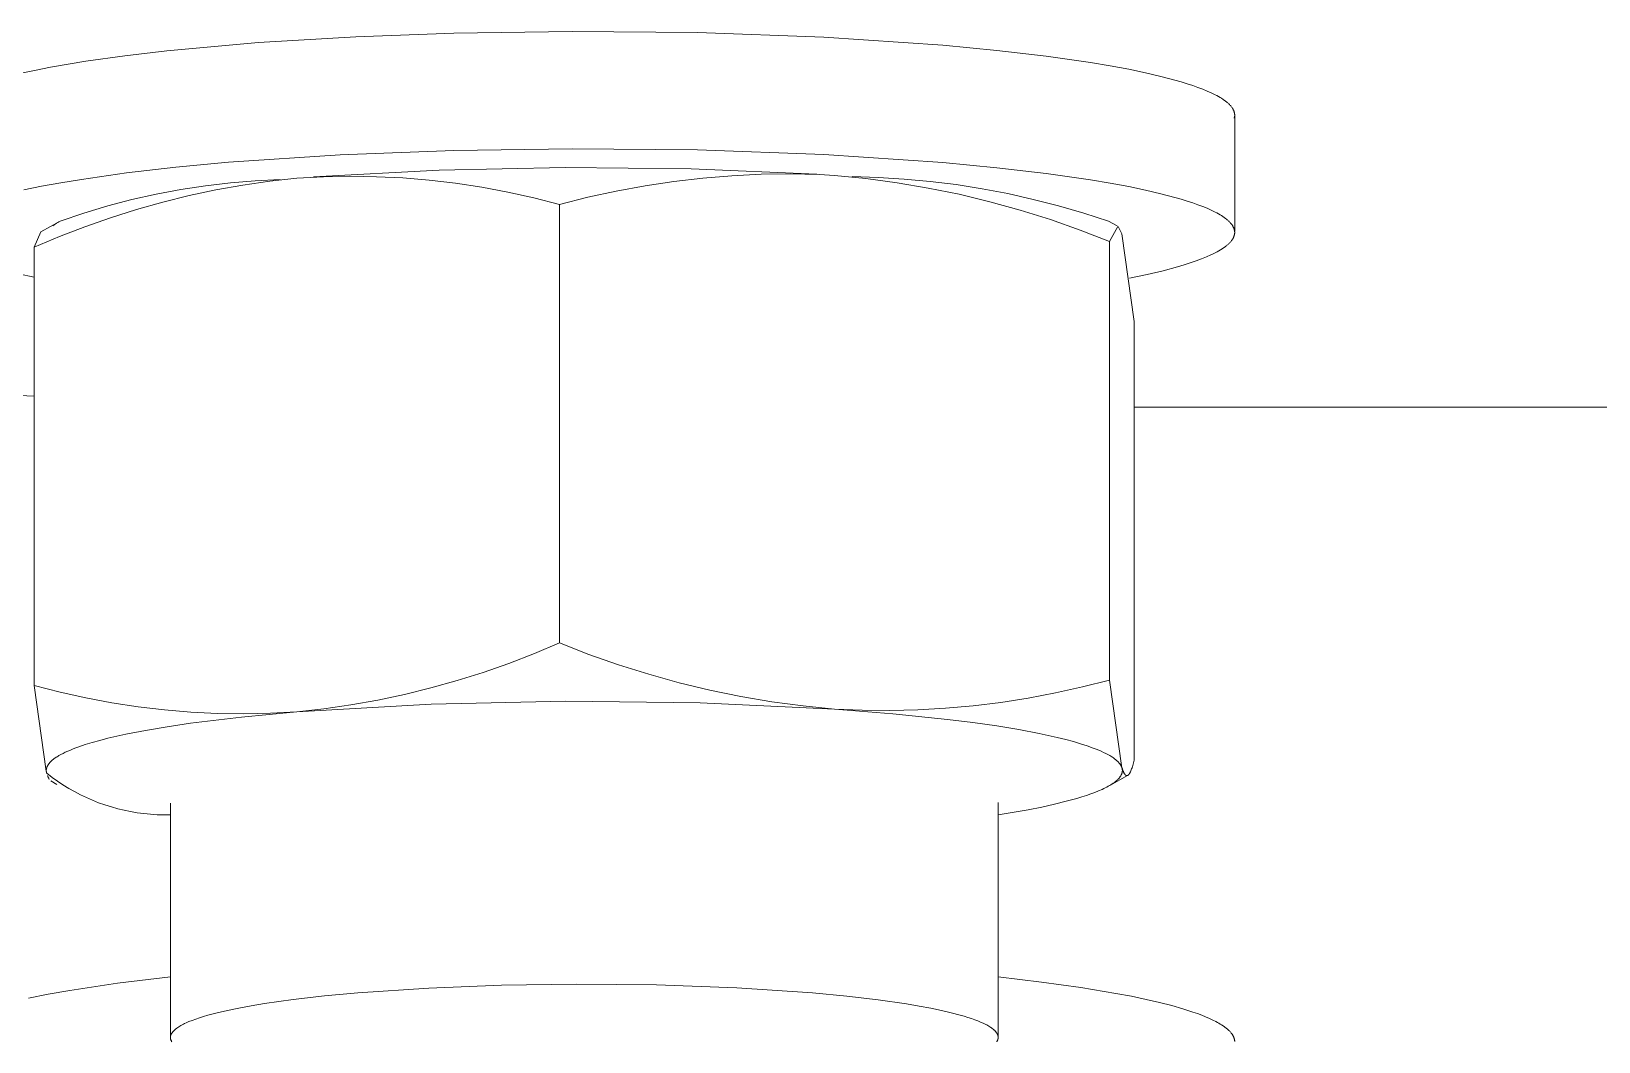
# Model space of a CAD drawing. Header units: millimetres. Extents: x -253 to 4295, y -442 to 2895.
# Drawn here: x 1499.22 to 1515.13, y 2440.89 to 2451.14 of the extents above; entities that cross this region are included whole.
import ezdxf

# ---------------------------------------------------------------- set-up
doc = ezdxf.new("R2010")
doc.units = ezdxf.units.MM
doc.layers.add('ZANO_R', color=7, linetype='Continuous', lineweight=0)

msp = doc.modelspace()

# ---------------------------------------------------------------- linework, layer by layer
at = {"layer": 'ZANO_R'}
for p, q in [((1501.528, 2451.026), (1502.514, 2451.086)), ((1502.514, 2451.086), (1503.51, 2451.123)), ((1503.51, 2451.123), (1504.709, 2451.14)), ((1504.709, 2451.14), (1505.983, 2451.127)), ((1505.983, 2451.127), (1507.264, 2451.08)), ((1507.264, 2451.08), (1508.47, 2450.999)), ((1499.774, 2450.836), (1500.169, 2450.892)), ((1500.169, 2450.892), (1500.597, 2450.942)), ((1500.597, 2450.942), (1501.528, 2451.026)), ((1508.47, 2450.999), (1509.019, 2450.947)), ((1509.019, 2450.947), (1509.521, 2450.888)), ((1509.521, 2450.888), (1509.969, 2450.824)), ((1499.101, 2450.712), (1499.253, 2450.744)), ((1499.253, 2450.744), (1499.416, 2450.776)), ((1499.416, 2450.776), (1499.774, 2450.836)), ((1509.969, 2450.824), (1510.171, 2450.79)), ((1510.171, 2450.79), (1510.358, 2450.755)), ((1510.358, 2450.755), (1510.529, 2450.719)), ((1510.529, 2450.719), (1510.685, 2450.683)), ((1510.685, 2450.683), (1510.826, 2450.646)), ((1510.826, 2450.646), (1510.89, 2450.628)), ((1510.89, 2450.628), (1510.95, 2450.609)), ((1510.95, 2450.609), (1511.007, 2450.591)), ((1511.007, 2450.591), (1511.06, 2450.572)), ((1511.06, 2450.572), (1511.109, 2450.553)), ((1511.109, 2450.553), (1511.154, 2450.535)), ((1511.154, 2450.535), (1511.196, 2450.516)), ((1511.196, 2450.516), (1511.215, 2450.507)), ((1511.215, 2450.507), (1511.234, 2450.497)), ((1511.234, 2450.497), (1511.251, 2450.488)), ((1511.251, 2450.488), (1511.268, 2450.479)), ((1511.268, 2450.479), (1511.284, 2450.47)), ((1511.284, 2450.47), (1511.299, 2450.461)), ((1511.299, 2450.461), (1511.315, 2450.45)), ((1511.315, 2450.45), (1511.329, 2450.44)), ((1511.329, 2450.44), (1511.336, 2450.435)), ((1511.336, 2450.435), (1511.343, 2450.43)), ((1511.343, 2450.43), (1511.35, 2450.425)), ((1511.35, 2450.425), (1511.356, 2450.419)), ((1511.356, 2450.419), (1511.362, 2450.414)), ((1511.362, 2450.414), (1511.368, 2450.409)), ((1511.368, 2450.409), (1511.374, 2450.404)), ((1511.374, 2450.404), (1511.379, 2450.399)), ((1511.379, 2450.399), (1511.384, 2450.393)), ((1511.384, 2450.393), (1511.389, 2450.388)), ((1511.389, 2450.388), (1511.394, 2450.383)), ((1511.394, 2450.383), (1511.398, 2450.377)), ((1511.398, 2450.377), (1511.402, 2450.372)), ((1511.402, 2450.372), (1511.406, 2450.367)), ((1511.406, 2450.367), (1511.41, 2450.361)), ((1511.41, 2450.361), (1511.411, 2450.359)), ((1511.411, 2450.359), (1511.413, 2450.356)), ((1511.413, 2450.356), (1511.415, 2450.353)), ((1511.415, 2450.353), (1511.416, 2450.35)), ((1511.416, 2450.35), (1511.418, 2450.348)), ((1511.418, 2450.348), (1511.419, 2450.345)), ((1511.419, 2450.345), (1511.42, 2450.342)), ((1511.42, 2450.342), (1511.422, 2450.34)), ((1511.422, 2450.34), (1511.423, 2450.337)), ((1511.423, 2450.337), (1511.424, 2450.334)), ((1511.424, 2450.334), (1511.425, 2450.331)), ((1511.425, 2450.331), (1511.426, 2450.329)), ((1511.426, 2450.329), (1511.427, 2450.326)), ((1511.427, 2450.326), (1511.428, 2450.323)), ((1511.428, 2450.323), (1511.429, 2450.32)), ((1511.429, 2450.32), (1511.429, 2450.318)), ((1511.429, 2450.318), (1511.43, 2450.315)), ((1511.432, 2450.281), (1511.429, 2450.261)), ((1511.43, 2450.315), (1511.431, 2450.312)), ((1511.431, 2450.312), (1511.431, 2450.309)), ((1511.431, 2450.309), (1511.432, 2450.307)), ((1511.432, 2450.307), (1511.432, 2450.304)), ((1511.432, 2450.304), (1511.432, 2450.301)), ((1511.432, 2450.301), (1511.433, 2450.298)), ((1511.433, 2450.298), (1511.433, 2450.296)), ((1511.433, 2450.296), (1511.433, 2450.293)), ((1511.433, 2450.293), (1511.433, 2450.29)), ((1511.433, 2450.29), (1511.433, 2449.116)), ((1502.356, 2449.888), (1503.51, 2449.933)), ((1503.51, 2449.933), (1504.709, 2449.95)), ((1504.709, 2449.95), (1505.983, 2449.937)), ((1505.983, 2449.937), (1507.264, 2449.89)), ((1500.688, 2449.762), (1501.223, 2449.812)), ((1501.223, 2449.812), (1502.356, 2449.888)), ((1507.264, 2449.89), (1508.47, 2449.809)), ((1508.47, 2449.809), (1509.019, 2449.757)), ((1499.325, 2449.569), (1499.521, 2449.605)), ((1499.521, 2449.605), (1499.73, 2449.639)), ((1499.73, 2449.639), (1500.187, 2449.704)), ((1500.187, 2449.704), (1500.688, 2449.762)), ((1500.989, 2449.574), (1501.241, 2449.604)), ((1501.241, 2449.604), (1501.493, 2449.625)), ((1501.641, 2449.62), (1501.368, 2449.58)), ((1501.493, 2449.625), (1501.747, 2449.637)), ((1501.916, 2449.651), (1501.641, 2449.62)), ((1502.185, 2449.665), (1501.916, 2449.651)), ((1502.085, 2449.664), (1503.361, 2449.732)), ((1502.454, 2449.67), (1502.185, 2449.665)), ((1502.723, 2449.666), (1502.454, 2449.67)), ((1502.992, 2449.653), (1502.723, 2449.666)), ((1503.26, 2449.631), (1502.992, 2449.653)), ((1503.527, 2449.599), (1503.26, 2449.631)), ((1503.361, 2449.732), (1504.639, 2449.76)), ((1504.639, 2449.76), (1505.917, 2449.746)), ((1505.742, 2449.618), (1505.449, 2449.574)), ((1506.036, 2449.651), (1505.742, 2449.618)), ((1505.917, 2449.746), (1507.194, 2449.691)), ((1506.331, 2449.675), (1506.036, 2449.651)), ((1506.627, 2449.69), (1506.331, 2449.675)), ((1506.923, 2449.694), (1506.627, 2449.69)), ((1507.219, 2449.688), (1506.923, 2449.694)), ((1507.219, 2449.689), (1507.372, 2449.679)), ((1507.691, 2449.648), (1507.372, 2449.679)), ((1507.55, 2449.667), (1507.815, 2449.659)), ((1508.008, 2449.605), (1507.691, 2449.648)), ((1507.815, 2449.659), (1508.08, 2449.642)), ((1508.324, 2449.551), (1508.008, 2449.605)), ((1508.08, 2449.642), (1508.344, 2449.618)), ((1508.344, 2449.618), (1508.607, 2449.585)), ((1509.019, 2449.757), (1509.521, 2449.698)), ((1509.521, 2449.698), (1509.969, 2449.634)), ((1509.969, 2449.634), (1510.171, 2449.6)), ((1499.144, 2449.531), (1499.325, 2449.569)), ((1500.241, 2449.433), (1500.489, 2449.489)), ((1500.489, 2449.489), (1500.738, 2449.536)), ((1500.824, 2449.474), (1500.556, 2449.408)), ((1500.738, 2449.536), (1500.989, 2449.574)), ((1501.095, 2449.531), (1500.824, 2449.474)), ((1501.368, 2449.58), (1501.095, 2449.531)), ((1503.793, 2449.559), (1503.527, 2449.599)), ((1504.058, 2449.51), (1503.793, 2449.559)), ((1504.321, 2449.452), (1504.058, 2449.51)), ((1504.581, 2449.384), (1504.321, 2449.452)), ((1504.868, 2449.457), (1504.581, 2449.384)), ((1505.157, 2449.52), (1504.868, 2449.457)), ((1505.449, 2449.574), (1505.157, 2449.52)), ((1508.637, 2449.487), (1508.324, 2449.551)), ((1508.607, 2449.585), (1508.869, 2449.543)), ((1508.949, 2449.412), (1508.637, 2449.487)), ((1508.869, 2449.543), (1509.13, 2449.494)), ((1509.13, 2449.494), (1509.389, 2449.436)), ((1510.171, 2449.6), (1510.358, 2449.565)), ((1510.358, 2449.565), (1510.529, 2449.529)), ((1510.529, 2449.529), (1510.685, 2449.493)), ((1510.685, 2449.493), (1510.826, 2449.456)), ((1510.826, 2449.456), (1510.89, 2449.438)), ((1499.513, 2449.215), (1499.753, 2449.296)), ((1499.753, 2449.296), (1499.996, 2449.369)), ((1499.996, 2449.369), (1500.241, 2449.433)), ((1500.289, 2449.333), (1500.025, 2449.25)), ((1500.556, 2449.408), (1500.289, 2449.333)), ((1504.581, 2449.384), (1504.581, 2444.937)), ((1509.257, 2449.326), (1508.949, 2449.412)), ((1509.563, 2449.23), (1509.257, 2449.326)), ((1509.389, 2449.436), (1509.646, 2449.37)), ((1509.646, 2449.37), (1509.901, 2449.297)), ((1509.901, 2449.297), (1510.153, 2449.215)), ((1510.89, 2449.438), (1510.95, 2449.419)), ((1510.95, 2449.419), (1511.007, 2449.401)), ((1511.007, 2449.401), (1511.06, 2449.382)), ((1511.06, 2449.382), (1511.109, 2449.363)), ((1511.109, 2449.363), (1511.154, 2449.345)), ((1511.154, 2449.345), (1511.196, 2449.326)), ((1511.196, 2449.326), (1511.215, 2449.317)), ((1511.215, 2449.317), (1511.234, 2449.307)), ((1511.234, 2449.307), (1511.251, 2449.298)), ((1511.251, 2449.298), (1511.268, 2449.289)), ((1511.268, 2449.289), (1511.284, 2449.28)), ((1499.318, 2449.106), (1499.513, 2449.215)), ((1499.44, 2449.167), (1499.452, 2449.176)), ((1499.452, 2449.176), (1499.464, 2449.185)), ((1499.464, 2449.185), (1499.476, 2449.193)), ((1499.476, 2449.193), (1499.489, 2449.201)), ((1499.489, 2449.201), (1499.501, 2449.208)), ((1499.764, 2449.158), (1499.506, 2449.059)), ((1500.025, 2449.25), (1499.764, 2449.158)), ((1509.865, 2449.124), (1509.563, 2449.23)), ((1510.153, 2449.215), (1510.241, 2449.166)), ((1510.248, 2449.162), (1510.163, 2449.007)), ((1510.288, 2449.085), (1510.249, 2449.162)), ((1511.284, 2449.28), (1511.299, 2449.271)), ((1511.299, 2449.271), (1511.313, 2449.261)), ((1511.313, 2449.261), (1511.326, 2449.252)), ((1511.326, 2449.252), (1511.339, 2449.243)), ((1511.339, 2449.243), (1511.351, 2449.234)), ((1511.351, 2449.234), (1511.357, 2449.229)), ((1511.357, 2449.229), (1511.362, 2449.224)), ((1511.362, 2449.224), (1511.368, 2449.219)), ((1511.368, 2449.219), (1511.373, 2449.215)), ((1511.373, 2449.215), (1511.378, 2449.21)), ((1511.378, 2449.21), (1511.382, 2449.205)), ((1511.382, 2449.205), (1511.387, 2449.2)), ((1511.387, 2449.2), (1511.391, 2449.196)), ((1511.391, 2449.196), (1511.395, 2449.191)), ((1511.395, 2449.191), (1511.399, 2449.186)), ((1511.399, 2449.186), (1511.403, 2449.181)), ((1511.403, 2449.181), (1511.406, 2449.176)), ((1511.406, 2449.176), (1511.41, 2449.172)), ((1511.41, 2449.172), (1511.413, 2449.167)), ((1511.413, 2449.167), (1511.415, 2449.162)), ((1511.415, 2449.162), (1511.418, 2449.157)), ((1511.418, 2449.157), (1511.419, 2449.155)), ((1511.419, 2449.155), (1511.421, 2449.152)), ((1511.421, 2449.152), (1511.422, 2449.15)), ((1511.422, 2449.15), (1511.423, 2449.147)), ((1511.423, 2449.147), (1511.424, 2449.145)), ((1511.424, 2449.145), (1511.425, 2449.142)), ((1511.425, 2449.142), (1511.426, 2449.14)), ((1511.426, 2449.14), (1511.427, 2449.137)), ((1511.427, 2449.137), (1511.427, 2449.135)), ((1511.427, 2449.135), (1511.428, 2449.132)), ((1511.428, 2449.132), (1511.429, 2449.13)), ((1511.429, 2449.13), (1511.429, 2449.127)), ((1511.429, 2449.127), (1511.43, 2449.125)), ((1499.251, 2448.951), (1499.318, 2449.106)), ((1499.506, 2449.059), (1499.251, 2448.951)), ((1510.163, 2449.007), (1509.865, 2449.124)), ((1510.163, 2444.56), (1510.163, 2449.007)), ((1510.414, 2448.196), (1510.288, 2449.085)), ((1511.355, 2448.97), (1511.349, 2448.965)), ((1511.362, 2448.975), (1511.355, 2448.97)), ((1511.367, 2448.981), (1511.362, 2448.975)), ((1511.373, 2448.986), (1511.367, 2448.981)), ((1511.378, 2448.991), (1511.373, 2448.986)), ((1511.383, 2448.996), (1511.378, 2448.991)), ((1511.388, 2449.001), (1511.383, 2448.996)), ((1511.393, 2449.006), (1511.388, 2449.001)), ((1511.397, 2449.011), (1511.393, 2449.006)), ((1511.401, 2449.017), (1511.397, 2449.011)), ((1511.405, 2449.022), (1511.401, 2449.017)), ((1511.408, 2449.027), (1511.405, 2449.022)), ((1511.412, 2449.032), (1511.408, 2449.027)), ((1511.415, 2449.037), (1511.412, 2449.032)), ((1511.416, 2449.039), (1511.415, 2449.037)), ((1511.417, 2449.042), (1511.416, 2449.039)), ((1511.419, 2449.045), (1511.417, 2449.042)), ((1511.42, 2449.047), (1511.419, 2449.045)), ((1511.421, 2449.05), (1511.42, 2449.047)), ((1511.422, 2449.052), (1511.421, 2449.05)), ((1511.423, 2449.055), (1511.422, 2449.052)), ((1511.424, 2449.057), (1511.423, 2449.055)), ((1511.425, 2449.06), (1511.424, 2449.057)), ((1511.426, 2449.062), (1511.425, 2449.06)), ((1511.427, 2449.065), (1511.426, 2449.062)), ((1511.428, 2449.067), (1511.427, 2449.065)), ((1511.429, 2449.07), (1511.428, 2449.067)), ((1511.43, 2449.075), (1511.429, 2449.072)), ((1511.429, 2449.072), (1511.429, 2449.07)), ((1511.43, 2449.125), (1511.431, 2449.122)), ((1511.431, 2449.077), (1511.43, 2449.075)), ((1511.431, 2449.122), (1511.431, 2449.12)), ((1511.431, 2449.12), (1511.431, 2449.118)), ((1511.431, 2449.118), (1511.432, 2449.115)), ((1511.432, 2449.085), (1511.431, 2449.083)), ((1511.431, 2449.083), (1511.431, 2449.08)), ((1511.431, 2449.08), (1511.431, 2449.077)), ((1511.432, 2449.115), (1511.432, 2449.113)), ((1511.432, 2449.113), (1511.432, 2449.11)), ((1511.432, 2449.11), (1511.433, 2449.108)), ((1511.433, 2449.093), (1511.432, 2449.09)), ((1511.432, 2449.09), (1511.432, 2449.088)), ((1511.432, 2449.088), (1511.432, 2449.085)), ((1511.433, 2449.108), (1511.433, 2449.105)), ((1511.433, 2449.105), (1511.433, 2449.103)), ((1511.433, 2449.103), (1511.433, 2449.1)), ((1511.433, 2449.1), (1511.433, 2449.098)), ((1511.433, 2449.098), (1511.433, 2449.095)), ((1511.433, 2449.095), (1511.433, 2449.093)), ((1499.251, 2444.503), (1499.251, 2448.951)), ((1511.041, 2448.811), (1510.982, 2448.791)), ((1511.095, 2448.832), (1511.041, 2448.811)), ((1511.146, 2448.852), (1511.095, 2448.832)), ((1511.192, 2448.873), (1511.146, 2448.852)), ((1511.214, 2448.883), (1511.192, 2448.873)), ((1511.234, 2448.893), (1511.214, 2448.883)), ((1511.254, 2448.903), (1511.234, 2448.893)), ((1511.272, 2448.914), (1511.254, 2448.903)), ((1511.29, 2448.924), (1511.272, 2448.914)), ((1511.306, 2448.934), (1511.29, 2448.924)), ((1511.321, 2448.945), (1511.306, 2448.934)), ((1511.336, 2448.955), (1511.321, 2448.945)), ((1511.343, 2448.96), (1511.336, 2448.955)), ((1511.349, 2448.965), (1511.343, 2448.96)), ((1499.251, 2448.646), (1499.091, 2448.681)), ((1510.544, 2448.674), (1510.367, 2448.637)), ((1510.706, 2448.712), (1510.544, 2448.674)), ((1510.852, 2448.751), (1510.706, 2448.712)), ((1510.919, 2448.771), (1510.852, 2448.751)), ((1510.982, 2448.791), (1510.919, 2448.771)), ((1510.414, 2443.748), (1510.414, 2448.196)), ((1499.251, 2447.439), (1498.09, 2447.493)), ((1524.833, 2447.327), (1510.414, 2447.327)), ((1504.581, 2444.937), (1504.326, 2444.829)), ((1504.581, 2444.937), (1504.879, 2444.82)), ((1504.068, 2444.729), (1503.807, 2444.638)), ((1504.326, 2444.829), (1504.068, 2444.729)), ((1504.879, 2444.82), (1505.181, 2444.714)), ((1505.181, 2444.714), (1505.487, 2444.618)), ((1503.543, 2444.555), (1503.277, 2444.48)), ((1503.807, 2444.638), (1503.543, 2444.555)), ((1505.487, 2444.618), (1505.795, 2444.532)), ((1505.795, 2444.532), (1506.107, 2444.457)), ((1509.89, 2444.49), (1510.163, 2444.56)), ((1510.163, 2444.56), (1510.288, 2443.67)), ((1499.371, 2443.636), (1499.251, 2444.503)), ((1499.512, 2444.436), (1499.251, 2444.503)), ((1499.775, 2444.378), (1499.512, 2444.436)), ((1500.039, 2444.329), (1499.775, 2444.378)), ((1502.737, 2444.357), (1502.465, 2444.308)), ((1503.008, 2444.414), (1502.737, 2444.357)), ((1503.277, 2444.48), (1503.008, 2444.414)), ((1506.107, 2444.457), (1506.42, 2444.393)), ((1506.42, 2444.393), (1506.736, 2444.339)), ((1509.059, 2444.333), (1509.337, 2444.377)), ((1509.337, 2444.377), (1509.614, 2444.429)), ((1509.614, 2444.429), (1509.89, 2444.49)), ((1500.305, 2444.288), (1500.039, 2444.329)), ((1500.572, 2444.257), (1500.305, 2444.288)), ((1500.841, 2444.235), (1500.572, 2444.257)), ((1501.109, 2444.222), (1500.841, 2444.235)), ((1501.378, 2444.218), (1501.109, 2444.222)), ((1501.355, 2444.184), (1501.916, 2444.237)), ((1501.648, 2444.223), (1501.378, 2444.218)), ((1501.916, 2444.237), (1501.648, 2444.223)), ((1501.916, 2444.237), (1503.279, 2444.314)), ((1502.191, 2444.268), (1501.916, 2444.237)), ((1502.465, 2444.308), (1502.191, 2444.268)), ((1503.279, 2444.314), (1504.644, 2444.345)), ((1504.644, 2444.345), (1506.008, 2444.328)), ((1506.008, 2444.328), (1507.372, 2444.265)), ((1506.736, 2444.339), (1507.053, 2444.297)), ((1507.053, 2444.297), (1507.372, 2444.265)), ((1507.372, 2444.265), (1507.654, 2444.254)), ((1507.372, 2444.265), (1507.963, 2444.218)), ((1507.654, 2444.254), (1507.935, 2444.251)), ((1507.935, 2444.251), (1508.217, 2444.258)), ((1507.963, 2444.218), (1508.518, 2444.161)), ((1508.217, 2444.258), (1508.498, 2444.274)), ((1508.498, 2444.274), (1508.779, 2444.299)), ((1508.779, 2444.299), (1509.059, 2444.333)), ((1500.18, 2444.01), (1500.381, 2444.049)), ((1500.381, 2444.049), (1500.601, 2444.087)), ((1500.601, 2444.087), (1500.838, 2444.122)), ((1500.838, 2444.122), (1501.355, 2444.184)), ((1508.518, 2444.161), (1508.776, 2444.129)), ((1508.776, 2444.129), (1509.018, 2444.094)), ((1509.018, 2444.094), (1509.243, 2444.057)), ((1509.243, 2444.057), (1509.449, 2444.018)), ((1499.673, 2443.872), (1499.704, 2443.883)), ((1499.704, 2443.883), (1499.769, 2443.905)), ((1499.769, 2443.905), (1499.84, 2443.927)), ((1499.84, 2443.927), (1499.917, 2443.948)), ((1499.917, 2443.948), (1499.999, 2443.969)), ((1499.999, 2443.969), (1500.18, 2444.01)), ((1509.449, 2444.018), (1509.633, 2443.977)), ((1509.633, 2443.977), (1509.718, 2443.956)), ((1509.718, 2443.956), (1509.796, 2443.935)), ((1509.796, 2443.935), (1509.869, 2443.914)), ((1509.869, 2443.914), (1509.937, 2443.892)), ((1509.937, 2443.892), (1509.998, 2443.87)), ((1499.404, 2443.717), (1499.407, 2443.72)), ((1499.407, 2443.72), (1499.409, 2443.723)), ((1499.409, 2443.723), (1499.412, 2443.726)), ((1499.412, 2443.726), (1499.417, 2443.732)), ((1499.417, 2443.732), (1499.423, 2443.737)), ((1499.423, 2443.737), (1499.429, 2443.743)), ((1499.429, 2443.743), (1499.436, 2443.749)), ((1499.436, 2443.749), (1499.443, 2443.754)), ((1499.443, 2443.754), (1499.45, 2443.76)), ((1499.45, 2443.76), (1499.457, 2443.766)), ((1499.457, 2443.766), (1499.465, 2443.771)), ((1499.465, 2443.771), (1499.474, 2443.777)), ((1499.474, 2443.777), (1499.483, 2443.782)), ((1499.483, 2443.782), (1499.492, 2443.788)), ((1499.492, 2443.788), (1499.501, 2443.794)), ((1499.501, 2443.794), (1499.521, 2443.805)), ((1499.521, 2443.805), (1499.543, 2443.816)), ((1499.543, 2443.816), (1499.566, 2443.828)), ((1499.566, 2443.828), (1499.591, 2443.839)), ((1499.591, 2443.839), (1499.617, 2443.85)), ((1499.617, 2443.85), (1499.644, 2443.861)), ((1499.644, 2443.861), (1499.673, 2443.872)), ((1509.998, 2443.87), (1510.026, 2443.859)), ((1510.026, 2443.859), (1510.054, 2443.848)), ((1510.054, 2443.848), (1510.079, 2443.837)), ((1510.079, 2443.837), (1510.103, 2443.826)), ((1510.103, 2443.826), (1510.126, 2443.815)), ((1510.126, 2443.815), (1510.147, 2443.804)), ((1510.147, 2443.804), (1510.167, 2443.793)), ((1510.167, 2443.793), (1510.176, 2443.787)), ((1510.176, 2443.787), (1510.185, 2443.781)), ((1510.185, 2443.781), (1510.193, 2443.776)), ((1510.193, 2443.776), (1510.202, 2443.77)), ((1510.202, 2443.77), (1510.21, 2443.765)), ((1510.21, 2443.765), (1510.217, 2443.759)), ((1510.217, 2443.759), (1510.224, 2443.753)), ((1510.224, 2443.753), (1510.231, 2443.748)), ((1510.231, 2443.748), (1510.237, 2443.742)), ((1510.237, 2443.742), (1510.243, 2443.737)), ((1510.243, 2443.737), (1510.249, 2443.731)), ((1510.249, 2443.731), (1510.254, 2443.726)), ((1510.254, 2443.726), (1510.259, 2443.72)), ((1510.259, 2443.72), (1510.262, 2443.717)), ((1510.399, 2443.693), (1510.407, 2443.719)), ((1510.407, 2443.719), (1510.414, 2443.748)), ((1499.373, 2443.653), (1499.374, 2443.656)), ((1499.373, 2443.65), (1499.373, 2443.653)), ((1499.373, 2443.647), (1499.373, 2443.65)), ((1499.373, 2443.644), (1499.373, 2443.647)), ((1499.373, 2443.642), (1499.373, 2443.644)), ((1499.373, 2443.639), (1499.373, 2443.642)), ((1499.373, 2443.636), (1499.373, 2443.639)), ((1499.373, 2443.633), (1499.373, 2443.636)), ((1499.374, 2443.631), (1499.373, 2443.633)), ((1499.374, 2443.658), (1499.375, 2443.661)), ((1499.374, 2443.656), (1499.374, 2443.658)), ((1499.374, 2443.628), (1499.374, 2443.631)), ((1499.374, 2443.625), (1499.374, 2443.628)), ((1499.375, 2443.622), (1499.374, 2443.625)), ((1499.375, 2443.664), (1499.376, 2443.667)), ((1499.375, 2443.661), (1499.375, 2443.664)), ((1499.376, 2443.62), (1499.375, 2443.622)), ((1499.376, 2443.667), (1499.377, 2443.67)), ((1499.376, 2443.617), (1499.376, 2443.62)), ((1499.377, 2443.614), (1499.376, 2443.617)), ((1499.377, 2443.67), (1499.378, 2443.672)), ((1499.431, 2443.573), (1499.377, 2443.614)), ((1499.378, 2443.672), (1499.379, 2443.675)), ((1499.379, 2443.675), (1499.38, 2443.678)), ((1499.38, 2443.678), (1499.381, 2443.681)), ((1499.381, 2443.681), (1499.382, 2443.684)), ((1499.382, 2443.684), (1499.384, 2443.686)), ((1499.384, 2443.686), (1499.385, 2443.689)), ((1499.385, 2443.689), (1499.387, 2443.692)), ((1499.387, 2443.585), (1499.385, 2443.59)), ((1499.387, 2443.692), (1499.388, 2443.695)), ((1499.39, 2443.579), (1499.387, 2443.585)), ((1499.388, 2443.695), (1499.39, 2443.698)), ((1499.39, 2443.698), (1499.392, 2443.7)), ((1499.392, 2443.574), (1499.39, 2443.579)), ((1499.392, 2443.7), (1499.394, 2443.703)), ((1499.395, 2443.568), (1499.392, 2443.574)), ((1499.394, 2443.703), (1499.395, 2443.706)), ((1499.395, 2443.706), (1499.398, 2443.709)), ((1499.397, 2443.563), (1499.395, 2443.568)), ((1499.4, 2443.557), (1499.397, 2443.563)), ((1499.398, 2443.709), (1499.4, 2443.712)), ((1499.4, 2443.712), (1499.402, 2443.715)), ((1499.402, 2443.715), (1499.404, 2443.717)), ((1499.486, 2443.534), (1499.431, 2443.573)), ((1510.344, 2443.591), (1510.165, 2443.49)), ((1510.257, 2443.561), (1510.253, 2443.557)), ((1510.26, 2443.565), (1510.257, 2443.561)), ((1510.263, 2443.569), (1510.26, 2443.565)), ((1510.262, 2443.717), (1510.264, 2443.714)), ((1510.266, 2443.573), (1510.263, 2443.569)), ((1510.264, 2443.714), (1510.266, 2443.712)), ((1510.266, 2443.712), (1510.268, 2443.709)), ((1510.269, 2443.577), (1510.266, 2443.573)), ((1510.268, 2443.709), (1510.27, 2443.706)), ((1510.272, 2443.581), (1510.269, 2443.577)), ((1510.27, 2443.706), (1510.272, 2443.703)), ((1510.272, 2443.703), (1510.274, 2443.701)), ((1510.275, 2443.585), (1510.272, 2443.581)), ((1510.274, 2443.701), (1510.276, 2443.698)), ((1510.277, 2443.589), (1510.275, 2443.585)), ((1510.276, 2443.698), (1510.277, 2443.695)), ((1510.277, 2443.695), (1510.279, 2443.692)), ((1510.279, 2443.593), (1510.277, 2443.589)), ((1510.279, 2443.692), (1510.28, 2443.69)), ((1510.281, 2443.597), (1510.279, 2443.593)), ((1510.28, 2443.69), (1510.282, 2443.687)), ((1510.282, 2443.599), (1510.281, 2443.597)), ((1510.282, 2443.687), (1510.283, 2443.684)), ((1510.283, 2443.601), (1510.282, 2443.599)), ((1510.283, 2443.684), (1510.284, 2443.681)), ((1510.284, 2443.603), (1510.283, 2443.601)), ((1510.284, 2443.681), (1510.286, 2443.679)), ((1510.285, 2443.605), (1510.284, 2443.603)), ((1510.286, 2443.606), (1510.285, 2443.605)), ((1510.286, 2443.679), (1510.287, 2443.676)), ((1510.287, 2443.608), (1510.286, 2443.606)), ((1510.287, 2443.676), (1510.288, 2443.673)), ((1510.288, 2443.612), (1510.287, 2443.61)), ((1510.287, 2443.61), (1510.287, 2443.608)), ((1510.288, 2443.673), (1510.288, 2443.67)), ((1510.288, 2443.67), (1510.293, 2443.658)), ((1510.288, 2443.67), (1510.289, 2443.668)), ((1510.289, 2443.614), (1510.288, 2443.612)), ((1510.289, 2443.668), (1510.29, 2443.666)), ((1510.29, 2443.618), (1510.289, 2443.616)), ((1510.289, 2443.616), (1510.289, 2443.614)), ((1510.29, 2443.666), (1510.29, 2443.665)), ((1510.29, 2443.665), (1510.291, 2443.663)), ((1510.291, 2443.622), (1510.29, 2443.62)), ((1510.29, 2443.62), (1510.29, 2443.618)), ((1510.291, 2443.663), (1510.291, 2443.661)), ((1510.291, 2443.661), (1510.291, 2443.659)), ((1510.291, 2443.659), (1510.292, 2443.657)), ((1510.292, 2443.628), (1510.291, 2443.626)), ((1510.291, 2443.626), (1510.291, 2443.624)), ((1510.291, 2443.624), (1510.291, 2443.622)), ((1510.292, 2443.657), (1510.292, 2443.655)), ((1510.292, 2443.655), (1510.292, 2443.653)), ((1510.292, 2443.653), (1510.292, 2443.651)), ((1510.292, 2443.651), (1510.293, 2443.649)), ((1510.293, 2443.636), (1510.292, 2443.634)), ((1510.292, 2443.634), (1510.292, 2443.632)), ((1510.292, 2443.632), (1510.292, 2443.63)), ((1510.292, 2443.63), (1510.292, 2443.628)), ((1510.293, 2443.658), (1510.297, 2443.647)), ((1510.293, 2443.649), (1510.293, 2443.647)), ((1510.293, 2443.647), (1510.293, 2443.645)), ((1510.293, 2443.645), (1510.293, 2443.643)), ((1510.293, 2443.643), (1510.293, 2443.641)), ((1510.293, 2443.641), (1510.293, 2443.64)), ((1510.293, 2443.64), (1510.293, 2443.638)), ((1510.293, 2443.638), (1510.293, 2443.636)), ((1510.297, 2443.647), (1510.301, 2443.636)), ((1510.301, 2443.636), (1510.303, 2443.632)), ((1510.303, 2443.632), (1510.305, 2443.627)), ((1510.305, 2443.627), (1510.307, 2443.623)), ((1510.307, 2443.623), (1510.309, 2443.619)), ((1510.309, 2443.619), (1510.311, 2443.615)), ((1510.311, 2443.615), (1510.313, 2443.612)), ((1510.313, 2443.612), (1510.314, 2443.61)), ((1510.314, 2443.61), (1510.315, 2443.609)), ((1510.315, 2443.609), (1510.316, 2443.607)), ((1510.316, 2443.607), (1510.317, 2443.606)), ((1510.317, 2443.606), (1510.318, 2443.604)), ((1510.318, 2443.604), (1510.319, 2443.603)), ((1510.319, 2443.603), (1510.32, 2443.602)), ((1510.32, 2443.602), (1510.321, 2443.601)), ((1510.321, 2443.601), (1510.322, 2443.599)), ((1510.322, 2443.599), (1510.323, 2443.598)), ((1510.323, 2443.598), (1510.324, 2443.597)), ((1510.324, 2443.597), (1510.324, 2443.597)), ((1510.324, 2443.597), (1510.325, 2443.596)), ((1510.325, 2443.596), (1510.325, 2443.596)), ((1510.325, 2443.596), (1510.326, 2443.595)), ((1510.326, 2443.595), (1510.326, 2443.595)), ((1510.326, 2443.595), (1510.327, 2443.595)), ((1510.327, 2443.595), (1510.327, 2443.594)), ((1510.327, 2443.594), (1510.328, 2443.594)), ((1510.328, 2443.594), (1510.328, 2443.594)), ((1510.328, 2443.594), (1510.329, 2443.593)), ((1510.329, 2443.593), (1510.329, 2443.593)), ((1510.329, 2443.593), (1510.33, 2443.593)), ((1510.33, 2443.593), (1510.33, 2443.592)), ((1510.33, 2443.592), (1510.331, 2443.592)), ((1510.331, 2443.592), (1510.331, 2443.592)), ((1510.331, 2443.592), (1510.332, 2443.592)), ((1510.332, 2443.592), (1510.332, 2443.592)), ((1510.332, 2443.592), (1510.333, 2443.591)), ((1510.333, 2443.591), (1510.333, 2443.591)), ((1510.333, 2443.591), (1510.334, 2443.591)), ((1510.334, 2443.591), (1510.334, 2443.591)), ((1510.334, 2443.591), (1510.335, 2443.591)), ((1510.335, 2443.591), (1510.335, 2443.591)), ((1510.335, 2443.591), (1510.336, 2443.591)), ((1510.336, 2443.591), (1510.336, 2443.59)), ((1510.336, 2443.59), (1510.337, 2443.59)), ((1510.337, 2443.59), (1510.337, 2443.59)), ((1510.337, 2443.59), (1510.338, 2443.59)), ((1510.338, 2443.59), (1510.338, 2443.59)), ((1510.338, 2443.59), (1510.339, 2443.59)), ((1510.339, 2443.59), (1510.339, 2443.59)), ((1510.339, 2443.59), (1510.34, 2443.59)), ((1510.34, 2443.59), (1510.34, 2443.59)), ((1510.34, 2443.59), (1510.341, 2443.59)), ((1510.341, 2443.59), (1510.342, 2443.591)), ((1510.341, 2443.59), (1510.341, 2443.59)), ((1510.342, 2443.591), (1510.342, 2443.591)), ((1510.342, 2443.591), (1510.343, 2443.591)), ((1510.343, 2443.591), (1510.343, 2443.591)), ((1510.343, 2443.591), (1510.344, 2443.591)), ((1510.344, 2443.591), (1510.344, 2443.591)), ((1510.344, 2443.591), (1510.345, 2443.591)), ((1510.345, 2443.591), (1510.345, 2443.592)), ((1510.345, 2443.592), (1510.346, 2443.592)), ((1510.346, 2443.592), (1510.346, 2443.592)), ((1510.346, 2443.592), (1510.347, 2443.592)), ((1510.347, 2443.592), (1510.348, 2443.593)), ((1510.347, 2443.592), (1510.347, 2443.592)), ((1510.348, 2443.593), (1510.348, 2443.593)), ((1510.348, 2443.593), (1510.349, 2443.593)), ((1510.349, 2443.593), (1510.349, 2443.594)), ((1510.349, 2443.594), (1510.35, 2443.594)), ((1510.35, 2443.594), (1510.351, 2443.595)), ((1510.35, 2443.594), (1510.35, 2443.594)), ((1510.351, 2443.595), (1510.351, 2443.595)), ((1510.351, 2443.595), (1510.352, 2443.595)), ((1510.352, 2443.595), (1510.352, 2443.596)), ((1510.352, 2443.596), (1510.353, 2443.596)), ((1510.353, 2443.596), (1510.354, 2443.597)), ((1510.354, 2443.597), (1510.355, 2443.598)), ((1510.355, 2443.598), (1510.356, 2443.599)), ((1510.356, 2443.599), (1510.357, 2443.6)), ((1510.357, 2443.6), (1510.358, 2443.601)), ((1510.358, 2443.601), (1510.359, 2443.602)), ((1510.359, 2443.602), (1510.36, 2443.604)), ((1510.36, 2443.604), (1510.361, 2443.605)), ((1510.361, 2443.605), (1510.362, 2443.606)), ((1510.362, 2443.606), (1510.363, 2443.608)), ((1510.363, 2443.608), (1510.364, 2443.609)), ((1510.364, 2443.609), (1510.366, 2443.612)), ((1510.366, 2443.612), (1510.368, 2443.615)), ((1510.368, 2443.615), (1510.37, 2443.618)), ((1510.37, 2443.618), (1510.372, 2443.622)), ((1510.372, 2443.622), (1510.374, 2443.626)), ((1510.374, 2443.626), (1510.376, 2443.63)), ((1510.376, 2443.63), (1510.38, 2443.638)), ((1510.38, 2443.638), (1510.383, 2443.648)), ((1510.383, 2443.648), (1510.387, 2443.658)), ((1510.387, 2443.658), (1510.391, 2443.669)), ((1510.391, 2443.669), (1510.395, 2443.68)), ((1510.395, 2443.68), (1510.399, 2443.693)), ((1499.403, 2443.552), (1499.4, 2443.557)), ((1499.48, 2443.502), (1499.418, 2443.537)), ((1499.542, 2443.497), (1499.486, 2443.534)), ((1499.6, 2443.461), (1499.542, 2443.497)), ((1499.659, 2443.428), (1499.6, 2443.461)), ((1499.719, 2443.397), (1499.659, 2443.428)), ((1509.972, 2443.405), (1509.928, 2443.389)), ((1510.014, 2443.42), (1509.972, 2443.405)), ((1510.052, 2443.436), (1510.014, 2443.42)), ((1510.088, 2443.451), (1510.052, 2443.436)), ((1510.104, 2443.459), (1510.088, 2443.451)), ((1510.12, 2443.467), (1510.104, 2443.459)), ((1510.136, 2443.475), (1510.12, 2443.467)), ((1510.15, 2443.483), (1510.136, 2443.475)), ((1510.164, 2443.49), (1510.15, 2443.483)), ((1510.177, 2443.498), (1510.164, 2443.49)), ((1510.19, 2443.506), (1510.177, 2443.498)), ((1510.201, 2443.514), (1510.19, 2443.506)), ((1510.212, 2443.522), (1510.201, 2443.514)), ((1510.223, 2443.53), (1510.212, 2443.522)), ((1510.228, 2443.534), (1510.223, 2443.53)), ((1510.232, 2443.538), (1510.228, 2443.534)), ((1510.237, 2443.542), (1510.232, 2443.538)), ((1510.241, 2443.546), (1510.237, 2443.542)), ((1510.245, 2443.55), (1510.241, 2443.546)), ((1510.249, 2443.553), (1510.245, 2443.55)), ((1510.253, 2443.557), (1510.249, 2443.553)), ((1499.78, 2443.368), (1499.719, 2443.397)), ((1499.842, 2443.341), (1499.78, 2443.368)), ((1499.904, 2443.316), (1499.842, 2443.341)), ((1499.968, 2443.293), (1499.904, 2443.316)), ((1500.033, 2443.273), (1499.968, 2443.293)), ((1500.098, 2443.255), (1500.033, 2443.273)), ((1500.163, 2443.239), (1500.098, 2443.255)), ((1500.633, 2440.95), (1500.633, 2443.311)), ((1509.033, 2443.319), (1509.033, 2440.945)), ((1509.338, 2443.245), (1509.033, 2443.193)), ((1509.476, 2443.272), (1509.338, 2443.245)), ((1509.605, 2443.3), (1509.476, 2443.272)), ((1509.723, 2443.33), (1509.605, 2443.3)), ((1509.831, 2443.359), (1509.723, 2443.33)), ((1509.881, 2443.374), (1509.831, 2443.359)), ((1509.928, 2443.389), (1509.881, 2443.374)), ((1500.229, 2443.226), (1500.163, 2443.239)), ((1500.296, 2443.214), (1500.229, 2443.226)), ((1500.363, 2443.205), (1500.296, 2443.214)), ((1500.43, 2443.199), (1500.363, 2443.205)), ((1500.498, 2443.194), (1500.43, 2443.199)), ((1500.565, 2443.192), (1500.498, 2443.194)), ((1500.633, 2443.193), (1500.565, 2443.192)), ((1500.095, 2441.484), (1500.633, 2441.548)), ((1509.033, 2441.548), (1509.472, 2441.497)), ((1509.472, 2441.497), (1509.871, 2441.441)), ((1499.191, 2441.333), (1499.393, 2441.373)), ((1499.393, 2441.373), (1499.611, 2441.412)), ((1499.611, 2441.412), (1500.095, 2441.484)), ((1502.195, 2441.355), (1501.877, 2441.319)), ((1502.536, 2441.387), (1502.195, 2441.355)), ((1503.256, 2441.436), (1502.536, 2441.387)), ((1503.991, 2441.464), (1503.256, 2441.436)), ((1504.754, 2441.475), (1503.991, 2441.464)), ((1505.565, 2441.467), (1504.754, 2441.475)), ((1506.38, 2441.437), (1505.565, 2441.467)), ((1507.147, 2441.386), (1506.38, 2441.437)), ((1507.497, 2441.353), (1507.147, 2441.386)), ((1507.816, 2441.315), (1507.497, 2441.353)), ((1509.871, 2441.441), (1510.226, 2441.382)), ((1510.226, 2441.382), (1510.386, 2441.352)), ((1510.386, 2441.352), (1510.534, 2441.32)), ((1501.108, 2441.184), (1501.013, 2441.159)), ((1501.213, 2441.209), (1501.108, 2441.184)), ((1501.328, 2441.233), (1501.213, 2441.209)), ((1501.452, 2441.256), (1501.328, 2441.233)), ((1501.586, 2441.278), (1501.452, 2441.256)), ((1501.877, 2441.319), (1501.586, 2441.278)), ((1508.101, 2441.274), (1507.816, 2441.315)), ((1508.23, 2441.253), (1508.101, 2441.274)), ((1508.349, 2441.23), (1508.23, 2441.253)), ((1508.458, 2441.208), (1508.349, 2441.23)), ((1508.557, 2441.185), (1508.458, 2441.208)), ((1508.646, 2441.161), (1508.557, 2441.185)), ((1510.534, 2441.32), (1510.67, 2441.289)), ((1510.67, 2441.289), (1510.795, 2441.257)), ((1510.795, 2441.257), (1510.907, 2441.224)), ((1510.907, 2441.224), (1511.008, 2441.192)), ((1511.008, 2441.192), (1511.054, 2441.176)), ((1511.054, 2441.176), (1511.098, 2441.159)), ((1500.68, 2441.016), (1500.676, 2441.012)), ((1500.684, 2441.019), (1500.68, 2441.016)), ((1500.688, 2441.022), (1500.684, 2441.019)), ((1500.693, 2441.025), (1500.688, 2441.022)), ((1500.697, 2441.029), (1500.693, 2441.025)), ((1500.707, 2441.035), (1500.697, 2441.029)), ((1500.717, 2441.042), (1500.707, 2441.035)), ((1500.727, 2441.049), (1500.717, 2441.042)), ((1500.739, 2441.055), (1500.727, 2441.049)), ((1500.751, 2441.062), (1500.739, 2441.055)), ((1500.764, 2441.068), (1500.751, 2441.062)), ((1500.777, 2441.075), (1500.764, 2441.068)), ((1500.791, 2441.082), (1500.777, 2441.075)), ((1500.821, 2441.095), (1500.791, 2441.082)), ((1500.854, 2441.108), (1500.821, 2441.095)), ((1500.89, 2441.121), (1500.854, 2441.108)), ((1500.928, 2441.134), (1500.89, 2441.121)), ((1500.969, 2441.147), (1500.928, 2441.134)), ((1501.013, 2441.159), (1500.969, 2441.147)), ((1508.687, 2441.149), (1508.646, 2441.161)), ((1508.726, 2441.138), (1508.687, 2441.149)), ((1508.762, 2441.126), (1508.726, 2441.138)), ((1508.795, 2441.114), (1508.762, 2441.126)), ((1508.827, 2441.102), (1508.795, 2441.114)), ((1508.855, 2441.09), (1508.827, 2441.102)), ((1508.882, 2441.078), (1508.855, 2441.09)), ((1508.894, 2441.072), (1508.882, 2441.078)), ((1508.906, 2441.066), (1508.894, 2441.072)), ((1508.917, 2441.061), (1508.906, 2441.066)), ((1508.928, 2441.055), (1508.917, 2441.061)), ((1508.938, 2441.049), (1508.928, 2441.055)), ((1508.948, 2441.043), (1508.938, 2441.049)), ((1508.957, 2441.037), (1508.948, 2441.043)), ((1508.965, 2441.031), (1508.957, 2441.037)), ((1508.973, 2441.025), (1508.965, 2441.031)), ((1508.981, 2441.019), (1508.973, 2441.025)), ((1508.985, 2441.016), (1508.981, 2441.019)), ((1508.988, 2441.013), (1508.985, 2441.016)), ((1511.098, 2441.159), (1511.138, 2441.143)), ((1511.138, 2441.143), (1511.176, 2441.127)), ((1511.176, 2441.127), (1511.211, 2441.111)), ((1511.211, 2441.111), (1511.243, 2441.095)), ((1511.243, 2441.095), (1511.258, 2441.087)), ((1511.258, 2441.087), (1511.272, 2441.078)), ((1511.272, 2441.078), (1511.286, 2441.07)), ((1511.286, 2441.07), (1511.299, 2441.062)), ((1511.299, 2441.062), (1511.315, 2441.052)), ((1511.315, 2441.052), (1511.329, 2441.042)), ((1511.329, 2441.042), (1511.336, 2441.037)), ((1511.336, 2441.037), (1511.343, 2441.032)), ((1511.343, 2441.032), (1511.35, 2441.027)), ((1511.35, 2441.027), (1511.356, 2441.021)), ((1511.356, 2441.021), (1511.362, 2441.016)), ((1511.362, 2441.016), (1511.368, 2441.011)), ((1500.634, 2440.947), (1500.633, 2440.944)), ((1500.633, 2440.944), (1500.633, 2440.94)), ((1500.633, 2440.94), (1500.633, 2440.937)), ((1500.633, 2440.937), (1500.633, 2440.934)), ((1500.633, 2440.934), (1500.633, 2440.931)), ((1500.633, 2440.931), (1500.633, 2440.927)), ((1500.633, 2440.927), (1500.634, 2440.924)), ((1500.635, 2440.95), (1500.634, 2440.947)), ((1500.634, 2440.924), (1500.634, 2440.921)), ((1500.634, 2440.921), (1500.635, 2440.918)), ((1500.636, 2440.956), (1500.635, 2440.953)), ((1500.635, 2440.953), (1500.635, 2440.95)), ((1500.635, 2440.918), (1500.636, 2440.915)), ((1500.637, 2440.96), (1500.636, 2440.956)), ((1500.636, 2440.915), (1500.637, 2440.912)), ((1500.639, 2440.963), (1500.637, 2440.96)), ((1500.637, 2440.912), (1500.638, 2440.908)), ((1500.638, 2440.908), (1500.639, 2440.905)), ((1500.64, 2440.966), (1500.639, 2440.963)), ((1500.639, 2440.905), (1500.64, 2440.902)), ((1500.642, 2440.97), (1500.64, 2440.966)), ((1500.64, 2440.902), (1500.642, 2440.899)), ((1500.643, 2440.973), (1500.642, 2440.97)), ((1500.642, 2440.899), (1500.644, 2440.896)), ((1500.645, 2440.976), (1500.643, 2440.973)), ((1500.644, 2440.896), (1500.645, 2440.893)), ((1500.647, 2440.979), (1500.645, 2440.976)), ((1500.645, 2440.893), (1500.647, 2440.89)), ((1500.65, 2440.983), (1500.647, 2440.979)), ((1500.652, 2440.986), (1500.65, 2440.983)), ((1500.654, 2440.989), (1500.652, 2440.986)), ((1500.657, 2440.992), (1500.654, 2440.989)), ((1500.66, 2440.996), (1500.657, 2440.992)), ((1500.663, 2440.999), (1500.66, 2440.996)), ((1500.666, 2441.002), (1500.663, 2440.999)), ((1500.669, 2441.006), (1500.666, 2441.002)), ((1500.673, 2441.009), (1500.669, 2441.006)), ((1500.676, 2441.012), (1500.673, 2441.009)), ((1508.992, 2441.01), (1508.988, 2441.013)), ((1508.995, 2441.007), (1508.992, 2441.01)), ((1508.998, 2441.004), (1508.995, 2441.007)), ((1509.001, 2441.001), (1508.998, 2441.004)), ((1509.004, 2440.998), (1509.001, 2441.001)), ((1509.007, 2440.995), (1509.004, 2440.998)), ((1509.009, 2440.992), (1509.007, 2440.995)), ((1509.012, 2440.989), (1509.009, 2440.992)), ((1509.014, 2440.986), (1509.012, 2440.989)), ((1509.016, 2440.982), (1509.014, 2440.986)), ((1509.018, 2440.979), (1509.016, 2440.982)), ((1509.02, 2440.976), (1509.018, 2440.979)), ((1509.018, 2440.89), (1509.02, 2440.893)), ((1509.022, 2440.973), (1509.02, 2440.976)), ((1509.02, 2440.893), (1509.022, 2440.896)), ((1509.024, 2440.97), (1509.022, 2440.973)), ((1509.022, 2440.896), (1509.024, 2440.899)), ((1509.025, 2440.967), (1509.024, 2440.97)), ((1509.024, 2440.899), (1509.026, 2440.903)), ((1509.027, 2440.964), (1509.025, 2440.967)), ((1509.026, 2440.903), (1509.027, 2440.906)), ((1509.028, 2440.961), (1509.027, 2440.964)), ((1509.027, 2440.906), (1509.028, 2440.909)), ((1509.029, 2440.957), (1509.028, 2440.961)), ((1509.028, 2440.909), (1509.029, 2440.912)), ((1509.03, 2440.954), (1509.029, 2440.957)), ((1509.029, 2440.912), (1509.03, 2440.916)), ((1509.031, 2440.951), (1509.03, 2440.954)), ((1509.03, 2440.916), (1509.031, 2440.919)), ((1509.032, 2440.948), (1509.031, 2440.951)), ((1509.031, 2440.919), (1509.032, 2440.922)), ((1509.032, 2440.945), (1509.032, 2440.948)), ((1509.033, 2440.941), (1509.032, 2440.945)), ((1509.032, 2440.925), (1509.033, 2440.929)), ((1509.032, 2440.922), (1509.032, 2440.925)), ((1509.033, 2440.938), (1509.033, 2440.941)), ((1509.033, 2440.935), (1509.033, 2440.938)), ((1509.033, 2440.932), (1509.033, 2440.935)), ((1509.033, 2440.929), (1509.033, 2440.932)), ((1511.368, 2441.011), (1511.374, 2441.006)), ((1511.374, 2441.006), (1511.379, 2441)), ((1511.379, 2441), (1511.384, 2440.995)), ((1511.384, 2440.995), (1511.389, 2440.99)), ((1511.389, 2440.99), (1511.394, 2440.985)), ((1511.394, 2440.985), (1511.398, 2440.979)), ((1511.398, 2440.979), (1511.402, 2440.974)), ((1511.402, 2440.974), (1511.406, 2440.968)), ((1511.406, 2440.968), (1511.41, 2440.963)), ((1511.41, 2440.963), (1511.411, 2440.96)), ((1511.411, 2440.96), (1511.413, 2440.958)), ((1511.413, 2440.958), (1511.415, 2440.955)), ((1511.415, 2440.955), (1511.416, 2440.952)), ((1511.416, 2440.952), (1511.418, 2440.95)), ((1511.418, 2440.95), (1511.419, 2440.947)), ((1511.419, 2440.947), (1511.42, 2440.944)), ((1511.42, 2440.944), (1511.422, 2440.941)), ((1511.422, 2440.941), (1511.423, 2440.939)), ((1511.423, 2440.939), (1511.424, 2440.936)), ((1511.424, 2440.936), (1511.425, 2440.933)), ((1511.425, 2440.933), (1511.426, 2440.931)), ((1511.426, 2440.931), (1511.427, 2440.928)), ((1511.427, 2440.928), (1511.428, 2440.925)), ((1511.428, 2440.925), (1511.429, 2440.922)), ((1511.429, 2440.922), (1511.429, 2440.92)), ((1511.429, 2440.92), (1511.43, 2440.917)), ((1511.43, 2440.917), (1511.431, 2440.914)), ((1511.431, 2440.914), (1511.431, 2440.911)), ((1511.431, 2440.911), (1511.432, 2440.909)), ((1511.432, 2440.909), (1511.432, 2440.906)), ((1511.432, 2440.906), (1511.432, 2440.903)), ((1511.432, 2440.903), (1511.433, 2440.9)), ((1511.433, 2440.9), (1511.433, 2440.898)), ((1511.433, 2440.898), (1511.433, 2440.895)), ((1511.433, 2440.895), (1511.433, 2440.892))]:
    msp.add_line(p, q, dxfattribs=at)

doc.saveas('drawing.dxf')
